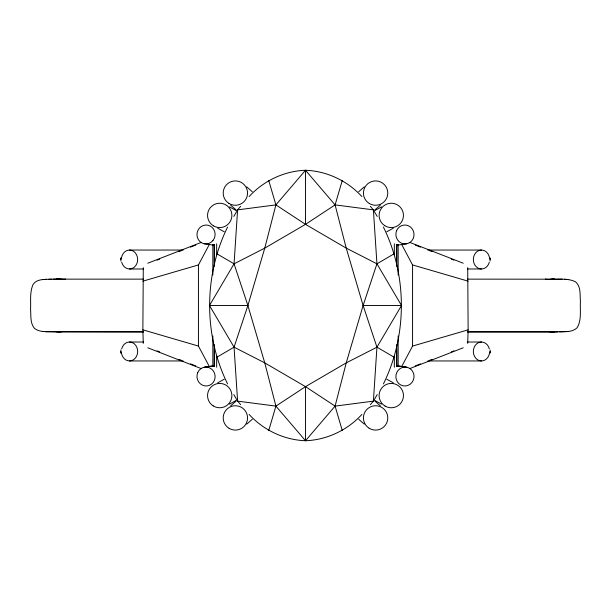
<?xml version="1.0" encoding="UTF-8"?>
<svg xmlns="http://www.w3.org/2000/svg" width="611" height="611" viewBox="0 0 611 611"><rect width="100%" height="100%" fill="white"/><g stroke="black" fill="none" stroke-linecap="round" stroke-linejoin="round"><path stroke-width="0.92" d="M214.362 366.592L214.43 362.858M396.57 248.142L396.638 244.408M143.287 343.367L142.867 329.841L143.287 267.633M467.713 343.367L468.133 329.841L467.713 267.633M120.863 258.063L120.863 260.973M490.137 352.937L490.137 350.027M361.88 414.441C347.46 430.175 326.893 439.943 305.5 440.737L275.912 406.116L264.762 362.881L247.89 305.5L234.059 263.822L237.603 209.871L240.635 206.365M249.12 196.559C263.54 180.825 284.107 171.057 305.5 170.263L335.088 204.884L346.238 248.119L363.11 305.5L376.941 347.178L373.397 401.129L370.365 404.635M120.863 350.027L120.863 352.937M490.137 260.973L490.137 258.063M227.575 383.914C203.654 335.462 203.654 275.538 227.575 227.086M383.425 227.086C407.346 275.538 407.346 335.462 383.425 383.914M213.46 245.278L213.598 244.736M397.402 366.264L397.54 365.722M361.88 196.559C347.46 180.825 326.893 171.057 305.5 170.263L275.912 204.884L264.762 248.119L247.89 305.5L234.059 347.178L237.603 401.129L240.635 404.635M249.12 414.441C263.54 430.175 284.107 439.943 305.5 440.737L335.088 406.116L346.238 362.881L363.11 305.5L376.941 263.822L373.397 209.871L370.365 206.365M268.756 430.442L275.912 406.116L305.5 386.641L346.238 362.881L376.941 347.178L401.519 305.5L376.941 263.822L346.238 248.119L305.5 224.359L275.912 204.884L268.756 180.558M342.244 430.442L335.088 406.116L305.5 386.641L264.762 362.881L234.059 347.178L209.481 305.5L234.059 263.822L264.762 248.119L305.5 224.359L335.088 204.884L342.244 180.558M209.344 366.562L198.438 346.07L198.438 264.93L209.344 244.438M401.656 366.562L412.562 346.07L412.562 264.93L401.656 244.438M233.784 216.431L237.603 209.871L275.912 204.884M377.216 394.569L373.397 401.129L335.088 406.116M358.665 191.778L364.248 186.867M374.749 210.054L380.332 205.143M230.668 405.857L236.251 400.946M246.752 424.133L252.335 419.222M216.79 357.252L234.059 347.178M376.941 263.822L394.21 253.748M375.024 210.451L381.539 206.869M386.755 231.783L393.27 228.201M217.73 382.799L224.245 379.217M229.461 404.131L235.976 400.549M147.77 263.219L201.409 242.33M157.08 260.133L159.715 259.11M179.061 251.572L181.704 250.548M190.495 247.127L195.772 245.072M415.228 365.928L420.505 363.873M429.296 360.452L431.939 359.428M451.285 351.89L453.92 350.867M409.591 368.67L463.23 347.781M142.867 281.159L198.438 264.93M412.562 346.07L468.133 329.841M396.592 245.278L406.72 243.781M205.113 367.096L214.408 365.722L204.28 367.219M51.561 279.196C45.359 279.571 37.118 278.479 33.124 284.359C29.565 292.119 30.962 301.086 30.573 309.357C31.069 315.734 30.038 323.265 34.537 328.458C40.158 332.72 47.818 331.452 54.432 331.88L143.218 331.888M467.782 331.888L556.568 331.88C563.395 331.383 571.797 332.964 577.143 327.717C581.84 320.004 579.87 310.251 580.427 301.666C579.839 295.052 581.198 286.605 575.539 281.816C566.298 277.188 555.193 280.235 545.379 279.151L545.455 279.151M546.501 279.563L552.627 279.204L551.802 279.196M64.499 331.46L58.373 331.819L59.198 331.826M546.876 279.563L554.719 279.143L552.184 279.143M64.124 331.46L61.131 331.704M43.152 279.563L46.612 279.319M56.281 331.872L60.413 331.826M567.848 331.46L559.439 331.826M129.517 250.052L183.208 250.044M427.792 250.044L481.483 250.052M129.517 268.985L143.646 268.985M467.354 268.985L481.483 268.985M48.903 279.204L65.621 279.151M53.126 279.143L143.638 279.135M467.362 279.135L562.097 279.204M209.481 305.5L247.89 305.5M363.11 305.5L401.519 305.5M143.638 331.865L45.756 331.674M467.362 331.865L557.874 331.872M129.517 342.015L143.677 342.015M467.323 342.015L481.483 342.015M129.517 360.948L183.208 360.956M427.792 360.956L481.483 360.948M43.152 331.46L43.641 331.46M554.719 331.872L546.501 331.46M57.533 279.151L64.499 279.563M550.587 331.826L553.467 331.88M58.373 279.204L61.91 279.349M564.388 279.319L567.848 279.563M549.869 331.704L546.876 331.46M335.088 204.884L373.397 209.871L377.216 216.431M275.912 406.116L237.603 401.129L233.784 394.569M204.28 243.781L214.408 245.278M405.887 367.096L396.592 365.722L406.72 367.219A9.471 9.073 -81.6 0 1 411.799 382.662A9.471 9.073 -81.6 0 1 396.356 379.675A9.471 9.073 -81.6 0 1 406.72 367.219M412.562 264.93L468.133 281.159M142.867 329.841L198.438 346.07M409.591 242.33L463.23 263.219M415.228 245.072L420.505 247.127M429.296 250.548L431.939 251.572M451.285 259.11L453.92 260.133M157.08 350.867L159.715 351.89M179.061 359.428L181.704 360.452M190.495 363.873L195.772 365.928M147.77 347.781L201.409 368.67M229.461 206.869L235.976 210.451M217.73 228.201L224.245 231.783M386.755 379.217L393.27 382.799M375.024 400.549L381.539 404.131M216.79 253.748L234.059 263.822M376.941 347.178L394.21 357.252M246.752 186.867L252.335 191.778M230.668 205.143L236.251 210.054M374.749 400.946L380.332 405.857M358.665 419.222L364.248 424.133M397.402 244.736L397.54 245.278M213.46 365.722L213.598 366.264M396.57 362.858L396.638 366.592M214.362 244.408L214.43 248.142M398.158 244.545L398.158 275.026M398.158 335.974L398.158 366.455M396.76 244.545L396.76 266.449M396.76 344.551L396.76 366.455M396.646 244.492L396.646 263.555M396.646 347.445L396.646 366.508M394.332 243.797L394.332 254.787M394.332 356.213L394.332 367.203M305.5 170.263L305.5 224.359M305.5 386.641L305.5 440.737M216.668 243.797L216.668 254.787M216.668 356.213L216.668 367.203M214.354 244.492L214.354 263.555M214.354 347.445L214.354 366.508M214.24 244.545L214.24 266.449M214.24 344.551L214.24 366.455M212.842 244.545L212.842 275.026M212.842 335.974L212.842 366.455M121.505 257.796A9.471 8.149 -90 0 1 133.794 251.465A9.471 8.149 -90 0 1 134.435 267.06A9.471 8.149 -90 0 1 121.681 262.127M121.681 348.873A9.471 8.149 -90 0 1 134.435 343.94A9.471 8.149 -90 0 1 133.794 359.535A9.471 8.149 -90 0 1 121.505 353.204M489.495 353.204A9.471 8.149 -90 0 1 477.206 359.535A9.471 8.149 -90 0 1 476.565 343.94A9.471 8.149 -90 0 1 489.319 348.873M489.319 262.127A9.471 8.149 -90 0 1 476.565 267.06A9.471 8.149 -90 0 1 477.206 251.465A9.471 8.149 -90 0 1 489.495 257.796M120.863 258.193L120.779 259.522L120.863 258.193M490.221 351.478L490.137 352.807L490.236 351.478M59.435 279.204L56.281 279.143L59.435 279.204M490.236 259.522L490.137 258.193L490.221 259.522M120.863 352.807L120.764 351.478L120.863 352.807M213.254 405.91A12.174 12.174 0 0 0 231.882 396.043A12.174 12.174 0 0 0 214.018 384.838A12.174 12.174 0 0 0 213.254 405.91M229.14 428.372A12.174 12.174 0 0 0 247.554 418.092A12.174 12.174 0 0 0 229.446 407.285A12.174 12.174 0 0 0 229.14 428.372M228.926 203.41A12.174 12.174 0 0 0 247.547 193.511A12.174 12.174 0 0 0 229.667 182.33A12.174 12.174 0 0 0 228.926 203.41M213.499 225.871A12.174 12.174 0 0 0 231.89 215.553A12.174 12.174 0 0 0 213.766 204.784A12.174 12.174 0 0 0 213.499 225.871M384.815 225.719A12.174 12.174 0 0 0 403.451 215.843A12.174 12.174 0 0 0 385.579 204.647A12.174 12.174 0 0 0 384.815 225.719M369.365 203.539A12.174 12.174 0 0 0 387.779 193.252A12.174 12.174 0 0 0 369.67 182.452A12.174 12.174 0 0 0 369.365 203.539M369.151 428.242A12.174 12.174 0 0 0 387.771 418.344A12.174 12.174 0 0 0 369.892 407.163A12.174 12.174 0 0 0 369.151 428.242M385.06 406.063A12.174 12.174 0 0 0 403.459 395.752A12.174 12.174 0 0 0 385.327 384.976A12.174 12.174 0 0 0 385.06 406.063M197.75 372.542A9.471 9.073 81.6 0 0 206.969 385.938A9.471 9.073 81.6 0 0 213.407 371.068A9.471 9.073 81.6 0 0 197.75 372.542M212.88 240.619A9.471 9.073 -81.6 0 0 207.801 225.184A9.471 9.073 -81.6 0 0 197.445 237.641A9.471 9.073 -81.6 0 0 212.88 240.619M396.669 230.507A9.471 9.073 81.6 0 0 405.887 243.904A9.471 9.073 81.6 0 0 412.318 229.033A9.471 9.073 81.6 0 0 396.669 230.507"/></g></svg>
